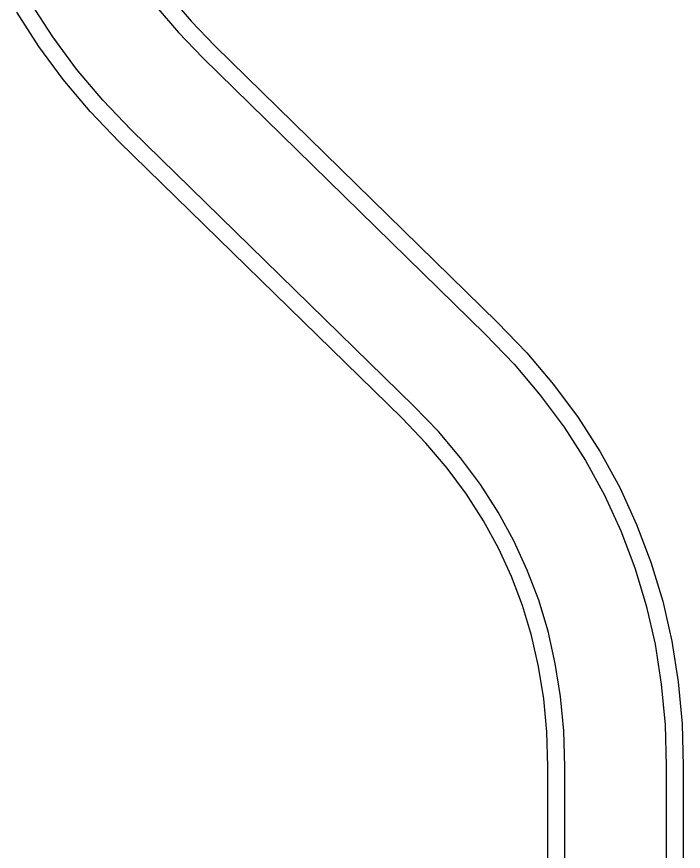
# Model space of a CAD drawing. Header units: metres. Extents: x 0.4 to 35.2, y -0.3 to 6.2.
# Drawn here: x 6.383 to 7.381, y 1.723 to 2.973 of the extents above; entities that cross this region are included whole.
import ezdxf

# ---------------------------------------------------------------- set-up
doc = ezdxf.new("R2010")
doc.units = ezdxf.units.M
doc.layers.add('P_PROPUESTO', color=5, linetype='Continuous')

msp = doc.modelspace()

# ---------------------------------------------------------------- linework, layer by layer
at = {"layer": 'P_PROPUESTO'}
for p, q in [((6.6121, 3.0037), (6.6442, 2.9659)), ((6.437, 2.9423), (6.4049, 2.9923)), ((6.5921, 2.988), (6.6252, 2.9489)), ((6.416, 2.9279), (6.383, 2.9794)), ((6.6442, 2.9659), (6.6798, 2.9289)), ((6.4727, 2.8941), (6.437, 2.9423)), ((6.6252, 2.9489), (6.6619, 2.9108)), ((6.4527, 2.8784), (6.416, 2.9279)), ((6.6798, 2.9289), (7.1033, 2.5146)), ((6.6619, 2.9108), (7.0853, 2.4966)), ((6.512, 2.8478), (6.4727, 2.8941)), ((6.493, 2.8308), (6.4527, 2.8784)), ((6.5547, 2.8034), (6.512, 2.8478)), ((6.5367, 2.7854), (6.493, 2.8308)), ((6.9781, 2.3892), (6.5547, 2.8034)), ((6.9602, 2.3711), (6.5367, 2.7854)), ((7.1033, 2.5146), (7.147, 2.4692)), ((7.0853, 2.4966), (7.128, 2.4522)), ((7.147, 2.4692), (7.1873, 2.4216)), ((7.128, 2.4522), (7.1673, 2.4059)), ((7.1873, 2.4216), (7.224, 2.3721)), ((7.1673, 2.4059), (7.203, 2.3577)), ((7.0148, 2.3511), (6.9781, 2.3892)), ((6.9958, 2.3341), (6.9602, 2.3711)), ((7.224, 2.3721), (7.257, 2.3207)), ((7.0479, 2.312), (7.0148, 2.3511)), ((7.203, 2.3577), (7.2351, 2.3077)), ((7.0279, 2.2963), (6.9958, 2.3341)), ((7.257, 2.3207), (7.2862, 2.2674)), ((7.0777, 2.2718), (7.0479, 2.312)), ((7.2351, 2.3077), (7.2634, 2.256)), ((7.0567, 2.2574), (7.0279, 2.2963)), ((7.1042, 2.2304), (7.0777, 2.2718)), ((7.2862, 2.2674), (7.3116, 2.2123)), ((7.0823, 2.2174), (7.0567, 2.2574)), ((7.2634, 2.256), (7.2881, 2.2025)), ((7.1276, 2.1878), (7.1042, 2.2304)), ((7.1048, 2.1764), (7.0823, 2.2174)), ((7.2881, 2.2025), (7.3089, 2.1474)), ((7.3116, 2.2123), (7.333, 2.1556)), ((7.1478, 2.1439), (7.1276, 2.1878)), ((7.1243, 2.1341), (7.1048, 2.1764)), ((7.333, 2.1556), (7.3506, 2.0972)), ((7.1649, 2.0987), (7.1478, 2.1439)), ((7.3089, 2.1474), (7.3259, 2.0908)), ((7.1407, 2.0906), (7.1243, 2.1341)), ((7.1543, 2.0456), (7.1407, 2.0906)), ((7.1789, 2.0521), (7.1649, 2.0987)), ((7.3259, 2.0908), (7.3391, 2.0326)), ((7.3506, 2.0972), (7.3642, 2.0374)), ((7.1898, 2.004), (7.1789, 2.0521)), ((7.1648, 1.9992), (7.1543, 2.0456)), ((7.3391, 2.0326), (7.3485, 1.9731)), ((7.3642, 2.0374), (7.3738, 1.9762)), ((7.1977, 1.9543), (7.1898, 2.004)), ((7.1724, 1.9511), (7.1648, 1.9992)), ((7.3738, 1.9762), (7.3796, 1.9137)), ((7.3485, 1.9731), (7.3541, 1.9122)), ((7.177, 1.9014), (7.1724, 1.9511)), ((7.2024, 1.903), (7.1977, 1.9543)), ((7.3796, 1.9137), (7.3815, 1.8503)), ((7.1785, 1.8497), (7.177, 1.9014)), ((7.204, 1.8498), (7.2024, 1.903)), ((7.3541, 1.9122), (7.356, 1.8502)), ((7.356, 1.8502), (7.356, 1.3497)), ((7.3815, 1.8503), (7.3815, 1.3496)), ((7.1785, 1.3504), (7.1785, 1.8497)), ((7.204, 1.3503), (7.204, 1.8498))]:
    msp.add_line(p, q, dxfattribs=at)

doc.saveas('drawing.dxf')
